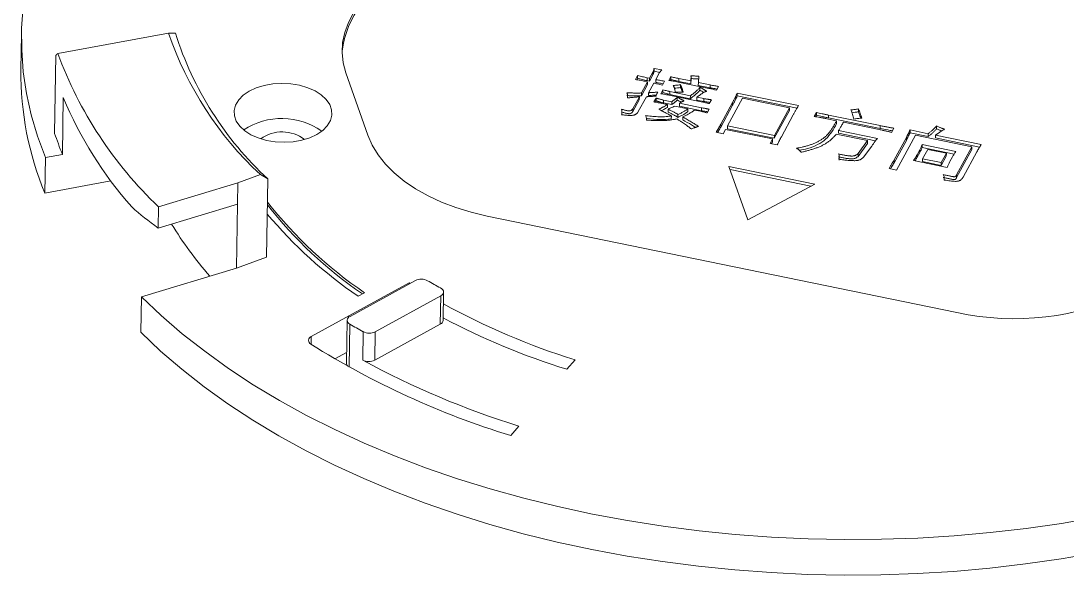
# Model space of a CAD drawing. Header units: inches. Extents: x -1125 to 2189, y 556 to 1115.
# Drawn here: x 2053.6 to 2112.4, y 647.7 to 678.9 of the extents above; entities that cross this region are included whole.
import ezdxf

# ---------------------------------------------------------------- set-up
doc = ezdxf.new("R2010")
doc.units = ezdxf.units.IN

msp = doc.modelspace()

# ---------------------------------------------------------------- linework, layer by layer
at = {"color": 7, "linetype": 'Continuous', "lineweight": 15}
for p, q in [((2053.662, 678.135), (2053.631, 676.139)), ((2061.926, 678.213), (2055.7, 677.066)), ((2055.593, 676.965), (2055.525, 672.573)), ((2089.209, 676.067), (2089.211, 676.227)), ((2089.211, 676.227), (2089.639, 676.139)), ((2071.898, 675.971), (2073.132, 672.463)), ((2088.158, 675.602), (2088.284, 675.835)), ((2088.235, 675.589), (2088.282, 675.675)), ((2088.282, 675.675), (2088.284, 675.835)), ((2088.845, 675.473), (2088.709, 675.501)), ((2088.814, 675.54), (2088.817, 675.699)), ((2088.814, 675.54), (2088.95, 675.512)), ((2088.817, 675.699), (2088.953, 675.671)), ((2088.95, 675.512), (2089.14, 675.861)), ((2088.95, 675.512), (2088.953, 675.671)), ((2088.953, 675.671), (2089.143, 676.021)), ((2089.14, 675.861), (2089.143, 676.021)), ((2089.209, 676.067), (2089.529, 676.002)), ((2089.301, 675.44), (2089.303, 675.599)), ((2089.493, 675.949), (2089.303, 675.599)), ((2089.796, 675.511), (2089.676, 675.29)), ((2090.035, 675.553), (2090.149, 675.762)), ((2090.112, 675.54), (2090.146, 675.603)), ((2090.146, 675.603), (2090.149, 675.762)), ((2090.607, 675.495), (2090.61, 675.655)), ((2090.61, 675.655), (2091.272, 675.519)), ((2091.269, 675.359), (2091.272, 675.519)), ((2091.287, 675.559), (2091.29, 675.719)), ((2091.721, 675.789), (2091.7, 675.431)), ((2088.501, 674.684), (2088.843, 675.314)), ((2088.504, 674.844), (2088.845, 675.473)), ((2088.843, 675.314), (2088.845, 675.473)), ((2089.196, 675.401), (2088.898, 674.854)), ((2089.585, 674.803), (2089.705, 675.025)), ((2089.703, 674.865), (2089.705, 675.025)), ((2090.099, 674.757), (2090.101, 674.917)), ((2090.101, 674.917), (2091.25, 674.681)), ((2092.28, 675.104), (2090.567, 675.456)), ((2090.607, 675.495), (2091.269, 675.359)), ((2090.702, 675.152), (2090.705, 675.311)), ((2091.697, 675.271), (2091.7, 675.431)), ((2091.697, 675.271), (2092.359, 675.135)), ((2091.7, 675.431), (2092.361, 675.294)), ((2091.791, 675.005), (2091.794, 675.165)), ((2092.359, 675.135), (2092.361, 675.294)), ((2092.835, 675.21), (2092.721, 675)), ((2056.01, 674.582), (2055.961, 671.388)), ((2088.02, 673.799), (2088.381, 674.463)), ((2088.023, 673.958), (2088.383, 674.623)), ((2088.778, 674.632), (2088.323, 673.793)), ((2088.381, 674.463), (2088.383, 674.623)), ((2088.501, 674.684), (2088.504, 674.844)), ((2088.896, 674.694), (2088.898, 674.854)), ((2089.202, 674.338), (2089.323, 674.559)), ((2089.28, 674.326), (2089.32, 674.399)), ((2089.32, 674.399), (2089.323, 674.559)), ((2089.662, 674.79), (2089.703, 674.865)), ((2089.736, 674.288), (2089.738, 674.448)), ((2089.738, 674.448), (2090.205, 674.352)), ((2091.946, 674.331), (2090.039, 674.723)), ((2090.099, 674.757), (2091.247, 674.521)), ((2090.203, 674.192), (2090.205, 674.352)), ((2090.51, 674.44), (2090.513, 674.599)), ((2091.247, 674.521), (2091.25, 674.681)), ((2091.617, 674.445), (2091.619, 674.605)), ((2091.617, 674.445), (2092.006, 674.365)), ((2091.619, 674.605), (2092.009, 674.525)), ((2092.006, 674.365), (2092.009, 674.525)), ((2092.43, 674.464), (2092.31, 674.243)), ((2094.189, 674.556), (2093.341, 672.995)), ((2093.885, 674.678), (2093.888, 674.838)), ((2093.885, 674.678), (2097.247, 673.987)), ((2093.888, 674.838), (2097.333, 674.13)), ((2096.817, 674.016), (2094.189, 674.556)), ((2087.406, 673.621), (2087.408, 673.744)), ((2088.02, 673.799), (2088.023, 673.958)), ((2089.968, 674.193), (2089.656, 674.257)), ((2089.736, 674.288), (2090.203, 674.192)), ((2089.965, 674.034), (2089.968, 674.193)), ((2089.994, 673.769), (2089.997, 673.928)), ((2091.116, 673.957), (2090.377, 674.109)), ((2090.631, 674.104), (2090.633, 674.264)), ((2090.631, 674.104), (2091.877, 673.848)), ((2090.633, 674.264), (2091.879, 674.008)), ((2091.114, 673.797), (2091.116, 673.957)), ((2091.817, 673.813), (2091.486, 673.881)), ((2091.877, 673.848), (2091.879, 674.008)), ((2092.314, 673.931), (2092.2, 673.721)), ((2092.956, 672.927), (2093.62, 674.15)), ((2092.958, 673.086), (2093.623, 674.31)), ((2093.62, 674.15), (2093.623, 674.31)), ((2095.966, 672.295), (2096.814, 673.856)), ((2095.969, 672.454), (2096.817, 674.016)), ((2096.814, 673.856), (2096.817, 674.016)), ((2098.214, 673.521), (2098.341, 673.754)), ((2098.338, 673.595), (2098.341, 673.754)), ((2100.691, 673.784), (2100.694, 673.944)), ((2088.789, 673.323), (2088.79, 673.398)), ((2090.18, 673.394), (2090.183, 673.553)), ((2090.548, 673.473), (2090.551, 673.633)), ((2090.822, 673.339), (2090.824, 673.499)), ((2097.029, 673.609), (2096.365, 672.386)), ((2098.291, 673.508), (2098.338, 673.595)), ((2099.466, 673.277), (2098.921, 673.389)), ((2099.013, 673.443), (2099.016, 673.603)), ((2099.013, 673.443), (2101.913, 672.847)), ((2099.016, 673.603), (2101.916, 673.006)), ((2099.464, 673.117), (2099.466, 673.277)), ((2101.86, 672.785), (2099.856, 673.197)), ((2093.101, 672.552), (2092.692, 672.636)), ((2092.956, 672.927), (2092.958, 673.086)), ((2093.234, 672.796), (2093.101, 672.552)), ((2095.861, 672.256), (2093.234, 672.796)), ((2093.339, 672.835), (2093.341, 672.995)), ((2093.339, 672.835), (2095.966, 672.295)), ((2093.341, 672.995), (2095.969, 672.454)), ((2099.58, 672.575), (2099.583, 672.735)), ((2099.58, 672.575), (2101.656, 672.148)), ((2099.583, 672.735), (2101.763, 672.286)), ((2101.913, 672.847), (2101.916, 673.006)), ((2102.681, 672.862), (2102.555, 672.629)), ((2103.599, 672.604), (2103.601, 672.763)), ((2103.599, 672.604), (2104.611, 672.396)), ((2103.601, 672.763), (2104.613, 672.555)), ((2105.084, 672.829), (2105.087, 672.989)), ((2095.729, 672.011), (2095.861, 672.256)), ((2096.137, 671.927), (2095.729, 672.011)), ((2095.804, 671.996), (2095.859, 672.096)), ((2095.859, 672.096), (2095.861, 672.256)), ((2095.966, 672.295), (2095.969, 672.454)), ((2101.201, 672.169), (2099.45, 672.529)), ((2100.671, 671.276), (2101.199, 672.009)), ((2100.673, 671.435), (2101.201, 672.169)), ((2101.199, 672.009), (2101.201, 672.169)), ((2102.707, 670.922), (2103.391, 672.18)), ((2102.71, 671.081), (2103.393, 672.34)), ((2103.896, 672.47), (2102.833, 670.512)), ((2103.391, 672.18), (2103.393, 672.34)), ((2107.069, 671.817), (2103.896, 672.47)), ((2104.611, 672.396), (2104.613, 672.555)), ((2105.02, 672.312), (2105.022, 672.471)), ((2105.02, 672.312), (2107.503, 671.801)), ((2105.022, 672.471), (2107.591, 671.943)), ((2055.961, 671.388), (2055.007, 671.212)), ((2100.671, 671.276), (2100.673, 671.435)), ((2101.445, 671.86), (2100.98, 671.243)), ((2103.985, 671.203), (2104.143, 671.494)), ((2103.988, 671.363), (2104.146, 671.654)), ((2104.143, 671.494), (2104.146, 671.654)), ((2104.276, 671.778), (2104.278, 671.938)), ((2104.276, 671.778), (2106.075, 671.408)), ((2104.278, 671.938), (2106.166, 671.55)), ((2104.586, 671.667), (2104.301, 671.143)), ((2105.637, 671.451), (2104.586, 671.667)), ((2105.352, 670.927), (2105.637, 671.451)), ((2105.634, 671.291), (2105.637, 671.451)), ((2106.212, 670.085), (2107.066, 671.658)), ((2106.215, 670.244), (2107.069, 671.817)), ((2107.351, 671.539), (2106.579, 670.118)), ((2107.066, 671.658), (2107.069, 671.817)), ((2054.975, 669.216), (2055.007, 671.212)), ((2099.617, 671.072), (2099.62, 671.272)), ((2102.707, 670.922), (2102.71, 671.081)), ((2105.679, 670.652), (2103.791, 671.04)), ((2103.985, 671.203), (2103.988, 671.363)), ((2104.298, 670.983), (2104.301, 671.143)), ((2104.298, 670.983), (2105.35, 670.767)), ((2104.301, 671.143), (2105.352, 670.927)), ((2105.35, 670.767), (2105.634, 671.291)), ((2105.35, 670.767), (2105.352, 670.927)), ((2105.982, 671.251), (2105.837, 670.983)), ((2065.813, 669.788), (2067.085, 670.254)), ((2067.502, 670.01), (2067.085, 670.254)), ((2098.239, 669.716), (2093.418, 670.707)), ((2093.418, 670.707), (2094.472, 667.713)), ((2098.022, 669.601), (2093.479, 670.535)), ((2102.833, 670.512), (2102.425, 670.596)), ((2106.212, 670.085), (2106.215, 670.244)), ((2054.975, 669.216), (2058.678, 669.898)), ((2061.362, 668.442), (2065.813, 669.788)), ((2065.813, 669.788), (2065.794, 668.59)), ((2067.502, 670.01), (2067.434, 665.618)), ((2094.472, 667.713), (2098.239, 669.716)), ((2105.52, 669.947), (2105.522, 670.056)), ((2061.343, 667.245), (2065.794, 668.59)), ((2061.343, 667.245), (2061.362, 668.442)), ((2065.794, 668.59), (2065.738, 664.997)), ((2079.822, 667.923), (2106.234, 662.493)), ((2065.738, 664.997), (2067.434, 665.618)), ((2060.398, 663.382), (2065.738, 664.997)), ((2075.449, 664.161), (2069.949, 661.15)), ((2075.799, 664.296), (2072.123, 662.282)), ((2075.448, 664.103), (2075.449, 664.161)), ((2075.497, 664.13), (2075.449, 664.161)), ((2060.398, 663.382), (2060.366, 661.386)), ((2072.579, 663.41), (2072.946, 663.611)), ((2073.538, 661.416), (2077.222, 663.434)), ((2077.197, 661.837), (2077.222, 663.434)), ((2077.357, 662.053), (2077.382, 663.65)), ((2071.962, 662.066), (2071.925, 659.66)), ((2072.838, 659.824), (2072.863, 661.421)), ((2073.513, 659.819), (2077.197, 661.837)), ((2073.538, 661.416), (2073.513, 659.819)), ((2071.272, 659.895), (2071.934, 660.257)), ((2084.317, 659.308), (2084.768, 659.841)), ((2081.159, 655.58), (2081.61, 656.112))]:
    msp.add_line(p, q, dxfattribs=at)
at = {"color": 8, "linetype": 'Continuous', "lineweight": 15}
for p, q in [((2072.118, 661.844), (2072.08, 659.432)), ((2069.949, 661.15), (2069.943, 660.712))]:
    msp.add_line(p, q, dxfattribs=at)
at = {"color": 7, "linetype": 'Continuous', "lineweight": 15, "flags": 128}
for points in [[(2071.898, 675.971), (2071.744, 676.538), (2071.681, 677.11), (2071.708, 677.683), (2071.826, 678.25), (2072.033, 678.807), (2072.327, 679.349), (2072.706, 679.87), (2073.166, 680.367), (2073.703, 680.835), (2074.312, 681.268), (2074.989, 681.665)], [(2055.007, 671.212), (2054.563, 672.407), (2054.208, 673.611), (2053.94, 674.823), (2053.761, 676.04), (2053.672, 677.26), (2053.671, 678.479), (2053.76, 679.697)], [(2067.786, 675.352), (2067.302, 675.266), (2066.853, 675.127), (2066.456, 674.941), (2066.123, 674.714), (2065.867, 674.453), (2065.695, 674.167), (2065.614, 673.866), (2065.627, 673.561), (2065.732, 673.261), (2065.927, 672.977), (2066.205, 672.719), (2066.556, 672.495), (2066.968, 672.312), (2067.428, 672.178), (2067.919, 672.097), (2068.425, 672.071), (2068.929, 672.102), (2069.414, 672.188), (2069.862, 672.326), (2070.26, 672.512), (2070.592, 672.74), (2070.849, 673.001), (2071.02, 673.287), (2071.101, 673.587), (2071.089, 673.893), (2070.983, 674.193), (2070.788, 674.477), (2070.511, 674.735), (2070.16, 674.959), (2069.748, 675.141), (2069.288, 675.275), (2068.797, 675.356), (2068.29, 675.382), (2067.786, 675.352)], [(2079.822, 667.923), (2078.932, 668.134), (2078.078, 668.396), (2077.268, 668.704), (2076.509, 669.057), (2075.808, 669.452), (2075.171, 669.884), (2074.605, 670.349), (2074.113, 670.845), (2073.702, 671.365), (2073.373, 671.906), (2073.132, 672.463)], [(2077.222, 663.434), (2077.291, 663.481), (2077.342, 663.535), (2077.373, 663.595), (2077.382, 663.657), (2077.37, 663.72), (2077.337, 663.779), (2077.283, 663.834), (2077.213, 663.881)], [(2114.079, 650.984), (2112.112, 650.642), (2110.12, 650.353), (2108.107, 650.119), (2106.077, 649.939), (2104.034, 649.814), (2101.983, 649.744), (2099.927, 649.729), (2097.87, 649.77), (2095.817, 649.866), (2093.772, 650.018), (2091.739, 650.224), (2089.721, 650.484), (2087.723, 650.798), (2085.749, 651.166), (2083.803, 651.586), (2081.888, 652.057), (2080.009, 652.58), (2078.17, 653.152), (2076.373, 653.772), (2074.623, 654.44), (2072.923, 655.154), (2071.276, 655.912), (2069.686, 656.714), (2068.156, 657.556), (2066.689, 658.439), (2065.288, 659.359), (2063.956, 660.316), (2062.695, 661.306), (2061.508, 662.329), (2060.398, 663.382)], [(2114.048, 648.988), (2112.081, 648.646), (2110.089, 648.357), (2108.076, 648.122), (2106.046, 647.942), (2104.003, 647.817), (2101.952, 647.748), (2099.896, 647.733), (2097.839, 647.774), (2095.786, 647.87), (2093.741, 648.021), (2091.707, 648.227), (2089.69, 648.488), (2087.692, 648.802), (2085.718, 649.169), (2083.772, 649.589), (2081.857, 650.061), (2079.978, 650.583), (2078.139, 651.155), (2076.342, 651.776), (2074.592, 652.444), (2072.892, 653.158), (2071.245, 653.916), (2069.655, 654.717), (2068.125, 655.56), (2066.658, 656.442), (2065.257, 657.363), (2063.925, 658.319), (2062.664, 659.31), (2061.477, 660.333), (2060.366, 661.386)]]:
    msp.add_lwpolyline(points, dxfattribs=at)
at = {"color": 7, "linetype": 'Continuous', "lineweight": 15}
for centre, radius, start, end in [((2077.017, 676.523), 5.38, 112.17561, 172.75645), ((2080.399, 684.535), 19.525, 198.89078, 227.00679), ((2080.488, 683.986), 19.078, 197.65002, 227.10634), ((2077.224, 685.026), 22.948, 200.29581, 226.27474), ((2071.113, 675.941), 17.483, 179.35412, 202.62456), ((2076.63, 683.195), 22.346, 202.66991, 221.35065), ((2068.292, 669.541), 3.87, 54.58115, 123.63284), ((2073.145, 678.382), 18.553, 198.24639, 202.14504), ((2068.309, 670.586), 2.067, 52.58103, 125.63297), ((2086.573, 683.536), 24.271, 218.12383, 235.47309), ((2086.627, 683.742), 24.34, 218.13436, 235.79927), ((2086.948, 684.415), 25.449, 220.06661, 235.62446), ((2080.54, 678.77), 21.63, 211.48904, 221.11965), ((2076.132, 663.625), 0.749, 62.319, 116.40527), ((2093.541, 694.123), 34.369, 240.23684, 241.63444), ((2109.443, 677.32), 15.171, 257.78505, 295.66688), ((2096.066, 696.619), 38.474, 240.93021, 252.9241), ((2072.203, 662.062), 0.234, 109.94879, 248.79869), ((2077.092, 662.082), 0.267, 293.14746, 353.82151), ((2096.398, 698.293), 40.814, 242.19405, 252.78185), ((2092.172, 696.282), 39.852, 239.78699, 241.01832), ((2073.204, 662.089), 0.75, 242.91417, 296.3684), ((2070.026, 660.931), 0.232, 109.34634, 244.54801), ((2094.763, 700.133), 46.584, 237.78095, 253.0198), ((2095.656, 701.534), 47.543, 241.31851, 252.8166), ((2073.179, 660.492), 0.75, 242.91417, 296.3684)]:
    msp.add_arc(centre, radius, start, end, dxfattribs=at)
for centre, major_axis, ratio, start_param, end_param in [((2099.79, 685.96), (45.143, 10.91), 0.146336, 2.886909, 2.898088), ((2099.706, 680.586), (45.017, 2.958), 0.481812, 3.594682, 3.661409), ((2072.425, 659.628), (0.499, -0.049), 0.650047, 3.195688, 3.78186)]:
    msp.add_ellipse(centre, major_axis=major_axis, ratio=ratio, start_param=start_param, end_param=end_param, dxfattribs=at)
msp.add_open_spline([(2061.926, 678.213), (2062.052, 678.209), (2062.179, 678.205), (2062.308, 678.202)], degree=3, dxfattribs=at)
for points, knots in [([(2089.143, 676.021), (2089.149, 676.034), (2089.163, 676.062), (2089.181, 676.11), (2089.197, 676.166), (2089.206, 676.206), (2089.211, 676.227)], [0, 0, 0, 0, 0.192447, 0.424692, 0.693033, 1, 1, 1, 1]), ([(2089.639, 676.139), (2089.622, 676.12), (2089.59, 676.085), (2089.551, 676.034), (2089.517, 675.99), (2089.5, 675.962), (2089.493, 675.949)], [0, 0, 0, 0, 0.30699, 0.575065, 0.807539, 1, 1, 1, 1]), ([(2088.709, 675.501), (2088.618, 675.519), (2088.435, 675.556), (2088.25, 675.586), (2088.158, 675.602)], [0, 0, 0, 0, 0.499693, 1, 1, 1, 1]), ([(2088.282, 675.675), (2088.328, 675.662), (2088.417, 675.635), (2088.553, 675.6), (2088.684, 675.567), (2088.771, 675.549), (2088.814, 675.54)], [0, 0, 0, 0, 0.264276, 0.519614, 0.763961, 1, 1, 1, 1]), ([(2088.284, 675.835), (2088.33, 675.821), (2088.42, 675.795), (2088.555, 675.76), (2088.686, 675.727), (2088.774, 675.708), (2088.817, 675.699)], [0, 0, 0, 0, 0.264276, 0.519614, 0.763961, 1, 1, 1, 1]), ([(2089.14, 675.861), (2089.147, 675.874), (2089.161, 675.903), (2089.178, 675.95), (2089.195, 676.006), (2089.204, 676.046), (2089.209, 676.067)], [0, 0, 0, 0, 0.192447, 0.424692, 0.693033, 1, 1, 1, 1]), ([(2089.303, 675.599), (2089.338, 675.593), (2089.411, 675.578), (2089.528, 675.557), (2089.658, 675.534), (2089.749, 675.519), (2089.796, 675.511)], [0, 0, 0, 0, 0.211671, 0.450077, 0.712317, 1, 1, 1, 1]), ([(2090.567, 675.456), (2090.517, 675.466), (2090.421, 675.486), (2090.282, 675.512), (2090.155, 675.534), (2090.074, 675.547), (2090.035, 675.553)], [0, 0, 0, 0, 0.285055, 0.54552, 0.784221, 1, 1, 1, 1]), ([(2090.146, 675.603), (2090.18, 675.594), (2090.249, 675.575), (2090.359, 675.549), (2090.479, 675.522), (2090.564, 675.504), (2090.607, 675.495)], [0, 0, 0, 0, 0.219647, 0.458868, 0.719464, 1, 1, 1, 1]), ([(2090.149, 675.762), (2090.182, 675.753), (2090.251, 675.735), (2090.362, 675.709), (2090.482, 675.681), (2090.566, 675.664), (2090.61, 675.655)], [0, 0, 0, 0, 0.219647, 0.458868, 0.719464, 1, 1, 1, 1]), ([(2091.269, 675.359), (2091.278, 675.414), (2091.289, 675.481), (2091.285, 675.548), (2091.284, 675.559)], [0, 0, 0, 0, 0.82775, 1, 1, 1, 1]), ([(2091.272, 675.519), (2091.274, 675.536), (2091.278, 675.569), (2091.284, 675.616), (2091.287, 675.659), (2091.289, 675.698), (2091.29, 675.733), (2091.287, 675.764), (2091.286, 675.791), (2091.283, 675.807), (2091.281, 675.815)], [0, 0, 0, 0, 0.174195, 0.334214, 0.479352, 0.61223, 0.72994, 0.833085, 0.923628, 1, 1, 1, 1]), ([(2091.278, 675.655), (2091.324, 675.652), (2091.409, 675.646), (2091.528, 675.638), (2091.629, 675.632), (2091.691, 675.63), (2091.719, 675.629)], [0, 0, 0, 0, 0.3109118, 0.5818227, 0.8114836, 1, 1, 1, 1]), ([(2091.281, 675.815), (2091.326, 675.811), (2091.412, 675.805), (2091.531, 675.798), (2091.632, 675.792), (2091.693, 675.79), (2091.721, 675.789)], [0, 0, 0, 0, 0.3109118, 0.5818227, 0.8114836, 1, 1, 1, 1]), ([(2089.676, 675.29), (2089.63, 675.301), (2089.543, 675.323), (2089.417, 675.352), (2089.303, 675.379), (2089.23, 675.394), (2089.196, 675.401)], [0, 0, 0, 0, 0.287683, 0.549923, 0.788329, 1, 1, 1, 1]), ([(2089.301, 675.44), (2089.392, 675.422), (2089.53, 675.395), (2089.669, 675.372), (2089.716, 675.364)], [0, 0, 0, 0, 0.6633479, 1, 1, 1, 1]), ([(2089.705, 675.025), (2089.749, 675.014), (2089.83, 674.993), (2089.94, 674.964), (2090.029, 674.94), (2090.079, 674.924), (2090.101, 674.917)], [0, 0, 0, 0, 0.329004, 0.605656, 0.829724, 1, 1, 1, 1]), ([(2090.291, 675.267), (2090.33, 675.269), (2090.406, 675.274), (2090.515, 675.284), (2090.613, 675.296), (2090.675, 675.306), (2090.705, 675.311)], [0, 0, 0, 0, 0.2828032, 0.5423144, 0.7822919, 1, 1, 1, 1]), ([(2090.406, 674.88), (2090.403, 674.901), (2090.396, 674.941), (2090.386, 674.999), (2090.374, 675.053), (2090.36, 675.103), (2090.346, 675.149), (2090.329, 675.192), (2090.312, 675.231), (2090.298, 675.255), (2090.291, 675.267)], [0, 0, 0, 0, 0.157289, 0.305128, 0.443482, 0.572996, 0.692731, 0.804424, 0.906029, 1, 1, 1, 1]), ([(2090.355, 675.113), (2090.411, 675.116), (2090.528, 675.124), (2090.642, 675.142), (2090.702, 675.152)], [0, 0, 0, 0, 0.475967, 1, 1, 1, 1]), ([(2090.702, 675.152), (2090.733, 675.074), (2090.766, 674.988), (2090.792, 674.902), (2090.795, 674.894)], [0, 0, 0, 0, 0.905042, 1, 1, 1, 1]), ([(2090.705, 675.311), (2090.713, 675.289), (2090.73, 675.245), (2090.753, 675.181), (2090.773, 675.122), (2090.794, 675.068), (2090.809, 675.018), (2090.824, 674.973), (2090.836, 674.932), (2090.842, 674.906), (2090.846, 674.894)], [0, 0, 0, 0, 0.163727, 0.315854, 0.457312, 0.587716, 0.707876, 0.816039, 0.913069, 1, 1, 1, 1]), ([(2091.247, 674.521), (2091.277, 674.544), (2091.335, 674.588), (2091.417, 674.654), (2091.494, 674.717), (2091.565, 674.778), (2091.63, 674.838), (2091.69, 674.895), (2091.743, 674.951), (2091.775, 674.987), (2091.791, 675.005)], [0, 0, 0, 0, 0.147322, 0.287743, 0.42181, 0.550074, 0.671864, 0.787257, 0.896346, 1, 1, 1, 1]), ([(2091.25, 674.681), (2091.279, 674.704), (2091.338, 674.747), (2091.419, 674.813), (2091.497, 674.877), (2091.568, 674.938), (2091.633, 674.998), (2091.692, 675.055), (2091.746, 675.11), (2091.778, 675.147), (2091.794, 675.165)], [0, 0, 0, 0, 0.147322, 0.287743, 0.42181, 0.550074, 0.671864, 0.787257, 0.896346, 1, 1, 1, 1]), ([(2092.172, 674.945), (2092.158, 674.941), (2092.125, 674.932), (2092.078, 674.909), (2092.02, 674.879), (2091.955, 674.841), (2091.883, 674.794), (2091.801, 674.739), (2091.712, 674.675), (2091.651, 674.629), (2091.619, 674.605)], [0, 0, 0, 0, 0.05822, 0.134351, 0.228969, 0.344095, 0.477473, 0.631803, 0.80595, 1, 1, 1, 1]), ([(2091.791, 675.005), (2091.858, 674.962), (2091.929, 674.916), (2092.006, 674.874), (2092.011, 674.871)], [0, 0, 0, 0, 0.94289, 1, 1, 1, 1]), ([(2091.794, 675.165), (2091.815, 675.151), (2091.857, 675.125), (2091.918, 675.088), (2091.973, 675.054), (2092.023, 675.025), (2092.068, 674.999), (2092.107, 674.977), (2092.14, 674.959), (2092.162, 674.949), (2092.172, 674.945)], [0, 0, 0, 0, 0.180511, 0.345411, 0.493423, 0.627165, 0.744061, 0.844136, 0.930673, 1, 1, 1, 1]), ([(2092.721, 675), (2092.65, 675.019), (2092.505, 675.056), (2092.356, 675.088), (2092.28, 675.104)], [0, 0, 0, 0, 0.490012, 1, 1, 1, 1]), ([(2092.359, 675.135), (2092.448, 675.12), (2092.581, 675.099), (2092.713, 675.073), (2092.756, 675.065)], [0, 0, 0, 0, 0.668306, 1, 1, 1, 1]), ([(2092.361, 675.294), (2092.406, 675.287), (2092.492, 675.274), (2092.616, 675.252), (2092.729, 675.231), (2092.801, 675.217), (2092.835, 675.21)], [0, 0, 0, 0, 0.281179, 0.542001, 0.781072, 1, 1, 1, 1]), ([(2087.686, 674.697), (2087.728, 674.694), (2087.811, 674.69), (2087.931, 674.684), (2088.044, 674.681), (2088.149, 674.678), (2088.248, 674.678), (2088.339, 674.678), (2088.422, 674.681), (2088.476, 674.683), (2088.501, 674.684)], [0, 0, 0, 0, 0.1569, 0.303679, 0.442644, 0.571549, 0.691886, 0.803143, 0.906037, 1, 1, 1, 1]), ([(2087.688, 674.856), (2087.731, 674.854), (2087.813, 674.85), (2087.933, 674.844), (2088.046, 674.841), (2088.152, 674.838), (2088.25, 674.838), (2088.341, 674.838), (2088.425, 674.84), (2088.478, 674.843), (2088.504, 674.844)], [0, 0, 0, 0, 0.1569, 0.303679, 0.442644, 0.571549, 0.691886, 0.803143, 0.906037, 1, 1, 1, 1]), ([(2087.724, 674.564), (2087.723, 674.594), (2087.722, 674.651), (2087.715, 674.73), (2087.706, 674.798), (2087.694, 674.838), (2087.688, 674.856)], [0, 0, 0, 0, 0.311518, 0.581435, 0.810693, 1, 1, 1, 1]), ([(2088.383, 674.623), (2088.367, 674.622), (2088.332, 674.621), (2088.274, 674.618), (2088.205, 674.613), (2088.128, 674.606), (2088.041, 674.598), (2087.944, 674.588), (2087.837, 674.577), (2087.763, 674.568), (2087.724, 674.564)], [0, 0, 0, 0, 0.072203, 0.160483, 0.262392, 0.380512, 0.512344, 0.659447, 0.822839, 1, 1, 1, 1]), ([(2089.315, 674.664), (2089.283, 674.663), (2089.221, 674.659), (2089.134, 674.654), (2089.054, 674.65), (2088.983, 674.646), (2088.92, 674.642), (2088.865, 674.639), (2088.819, 674.635), (2088.791, 674.633), (2088.778, 674.632)], [0, 0, 0, 0, 0.178325, 0.342835, 0.490395, 0.62286, 0.740234, 0.842523, 0.928471, 1, 1, 1, 1]), ([(2088.896, 674.694), (2088.992, 674.702), (2089.139, 674.715), (2089.287, 674.723), (2089.338, 674.726)], [0, 0, 0, 0, 0.654715, 1, 1, 1, 1]), ([(2088.898, 674.854), (2088.909, 674.855), (2088.935, 674.858), (2088.977, 674.862), (2089.029, 674.866), (2089.089, 674.87), (2089.158, 674.875), (2089.236, 674.879), (2089.323, 674.885), (2089.384, 674.888), (2089.416, 674.89)], [0, 0, 0, 0, 0.065024, 0.147543, 0.248205, 0.36446, 0.497633, 0.647742, 0.815397, 1, 1, 1, 1]), ([(2089.656, 674.257), (2089.608, 674.267), (2089.519, 674.285), (2089.395, 674.308), (2089.292, 674.326), (2089.23, 674.334), (2089.202, 674.338)], [0, 0, 0, 0, 0.323186, 0.596631, 0.822092, 1, 1, 1, 1]), ([(2089.416, 674.89), (2089.403, 674.866), (2089.38, 674.822), (2089.351, 674.761), (2089.328, 674.71), (2089.319, 674.678), (2089.315, 674.664)], [0, 0, 0, 0, 0.318998, 0.591467, 0.817619, 1, 1, 1, 1]), ([(2089.32, 674.399), (2089.329, 674.396), (2089.349, 674.39), (2089.383, 674.38), (2089.424, 674.368), (2089.472, 674.355), (2089.527, 674.34), (2089.59, 674.325), (2089.66, 674.307), (2089.71, 674.294), (2089.736, 674.288)], [0, 0, 0, 0, 0.0664, 0.149127, 0.248691, 0.364914, 0.497819, 0.648974, 0.815291, 1, 1, 1, 1]), ([(2089.323, 674.559), (2089.331, 674.556), (2089.351, 674.549), (2089.385, 674.54), (2089.426, 674.528), (2089.474, 674.515), (2089.53, 674.5), (2089.593, 674.484), (2089.663, 674.466), (2089.712, 674.454), (2089.738, 674.448)], [0, 0, 0, 0, 0.0664, 0.149127, 0.248691, 0.364914, 0.497819, 0.648974, 0.815291, 1, 1, 1, 1]), ([(2090.039, 674.723), (2090.012, 674.728), (2089.952, 674.74), (2089.85, 674.758), (2089.725, 674.78), (2089.634, 674.795), (2089.585, 674.803)], [0, 0, 0, 0, 0.1769767, 0.4023261, 0.676093, 1, 1, 1, 1]), ([(2089.703, 674.865), (2089.747, 674.854), (2089.828, 674.834), (2089.937, 674.804), (2090.026, 674.78), (2090.077, 674.764), (2090.099, 674.757)], [0, 0, 0, 0, 0.329004, 0.605656, 0.829724, 1, 1, 1, 1]), ([(2090.203, 674.192), (2090.222, 674.206), (2090.26, 674.232), (2090.312, 674.27), (2090.359, 674.305), (2090.401, 674.338), (2090.436, 674.367), (2090.466, 674.394), (2090.491, 674.417), (2090.504, 674.433), (2090.51, 674.44)], [0, 0, 0, 0, 0.1750251, 0.3345999, 0.4798049, 0.6129023, 0.7293659, 0.8339474, 0.9243229, 1, 1, 1, 1]), ([(2090.205, 674.352), (2090.225, 674.365), (2090.262, 674.392), (2090.314, 674.43), (2090.362, 674.465), (2090.403, 674.497), (2090.439, 674.527), (2090.468, 674.554), (2090.494, 674.577), (2090.507, 674.592), (2090.513, 674.599)], [0, 0, 0, 0, 0.1750251, 0.3345999, 0.4798049, 0.6129023, 0.7293659, 0.8339474, 0.9243229, 1, 1, 1, 1]), ([(2090.846, 674.894), (2090.818, 674.894), (2090.766, 674.895), (2090.692, 674.895), (2090.626, 674.894), (2090.567, 674.894), (2090.516, 674.891), (2090.472, 674.889), (2090.436, 674.885), (2090.415, 674.882), (2090.406, 674.88)], [0, 0, 0, 0, 0.185422, 0.353484, 0.503176, 0.636611, 0.752544, 0.852288, 0.934382, 1, 1, 1, 1]), ([(2090.51, 674.44), (2090.582, 674.402), (2090.656, 674.362), (2090.733, 674.325), (2090.736, 674.323)], [0, 0, 0, 0, 0.959883, 1, 1, 1, 1]), ([(2090.513, 674.599), (2090.536, 674.587), (2090.58, 674.565), (2090.643, 674.532), (2090.7, 674.502), (2090.752, 674.477), (2090.798, 674.453), (2090.838, 674.433), (2090.873, 674.417), (2090.894, 674.407), (2090.904, 674.402)], [0, 0, 0, 0, 0.178195, 0.341631, 0.488918, 0.622292, 0.740065, 0.841146, 0.928392, 1, 1, 1, 1]), ([(2090.904, 674.402), (2090.896, 674.4), (2090.88, 674.395), (2090.856, 674.385), (2090.828, 674.371), (2090.796, 674.355), (2090.76, 674.337), (2090.721, 674.315), (2090.678, 674.29), (2090.649, 674.273), (2090.633, 674.264)], [0, 0, 0, 0, 0.068741, 0.153196, 0.25216, 0.368764, 0.501293, 0.650589, 0.817761, 1, 1, 1, 1]), ([(2092.31, 674.243), (2092.286, 674.25), (2092.235, 674.265), (2092.15, 674.286), (2092.053, 674.308), (2091.983, 674.323), (2091.946, 674.331)], [0, 0, 0, 0, 0.201718, 0.435668, 0.700403, 1, 1, 1, 1]), ([(2092.006, 674.365), (2092.084, 674.352), (2092.197, 674.333), (2092.313, 674.319), (2092.349, 674.315)], [0, 0, 0, 0, 0.687955, 1, 1, 1, 1]), ([(2092.009, 674.525), (2092.034, 674.521), (2092.082, 674.513), (2092.152, 674.502), (2092.214, 674.492), (2092.271, 674.484), (2092.32, 674.477), (2092.363, 674.472), (2092.398, 674.467), (2092.42, 674.465), (2092.43, 674.464)], [0, 0, 0, 0, 0.181169, 0.346583, 0.496119, 0.630053, 0.746524, 0.847304, 0.932193, 1, 1, 1, 1]), ([(2093.62, 674.15), (2093.645, 674.196), (2093.693, 674.286), (2093.762, 674.42), (2093.826, 674.551), (2093.866, 674.636), (2093.885, 674.678)], [0, 0, 0, 0, 0.26247, 0.516739, 0.762014, 1, 1, 1, 1]), ([(2093.623, 674.31), (2093.647, 674.356), (2093.696, 674.446), (2093.764, 674.58), (2093.829, 674.71), (2093.868, 674.796), (2093.888, 674.838)], [0, 0, 0, 0, 0.26247, 0.516739, 0.762014, 1, 1, 1, 1]), ([(2087.38, 673.775), (2087.409, 673.766), (2087.465, 673.749), (2087.545, 673.727), (2087.616, 673.708), (2087.679, 673.694), (2087.733, 673.683), (2087.778, 673.678), (2087.816, 673.675), (2087.856, 673.679), (2087.898, 673.694), (2087.943, 673.719), (2087.984, 673.755), (2088.008, 673.783), (2088.02, 673.799)], [0, 0, 0, 0, 0.127185, 0.240955, 0.340645, 0.427256, 0.500095, 0.56063, 0.60836, 0.646213, 0.715803, 0.79551, 0.889192, 1, 1, 1, 1]), ([(2087.382, 673.935), (2087.412, 673.926), (2087.467, 673.908), (2087.547, 673.887), (2087.618, 673.867), (2087.681, 673.854), (2087.735, 673.843), (2087.781, 673.838), (2087.818, 673.835), (2087.858, 673.839), (2087.9, 673.853), (2087.946, 673.879), (2087.987, 673.915), (2088.01, 673.943), (2088.023, 673.958)], [0, 0, 0, 0, 0.127185, 0.240955, 0.340645, 0.427256, 0.500095, 0.56063, 0.60836, 0.646213, 0.715803, 0.79551, 0.889192, 1, 1, 1, 1]), ([(2087.386, 673.623), (2087.39, 673.63), (2087.398, 673.647), (2087.404, 673.674), (2087.408, 673.707), (2087.408, 673.743), (2087.406, 673.785), (2087.401, 673.83), (2087.393, 673.881), (2087.386, 673.916), (2087.382, 673.935)], [0, 0, 0, 0, 0.074353, 0.162881, 0.266305, 0.383688, 0.514874, 0.660544, 0.822216, 1, 1, 1, 1]), ([(2088.323, 673.793), (2088.315, 673.78), (2088.301, 673.755), (2088.274, 673.72), (2088.243, 673.689), (2088.209, 673.661), (2088.173, 673.638), (2088.132, 673.619), (2088.088, 673.603), (2088.04, 673.591), (2087.986, 673.583), (2087.924, 673.579), (2087.855, 673.578), (2087.777, 673.58), (2087.691, 673.586), (2087.597, 673.595), (2087.494, 673.607), (2087.423, 673.618), (2087.386, 673.623)], [0, 0, 0, 0, 0.061643, 0.118915, 0.172963, 0.223704, 0.271558, 0.317566, 0.363169, 0.408771, 0.45722, 0.51203, 0.574155, 0.643348, 0.72038, 0.805643, 0.898613, 1, 1, 1, 1]), ([(2089.479, 673.931), (2089.494, 673.938), (2089.527, 673.954), (2089.577, 673.978), (2089.632, 674.006), (2089.69, 674.038), (2089.754, 674.072), (2089.821, 674.11), (2089.893, 674.15), (2089.942, 674.179), (2089.968, 674.193)], [0, 0, 0, 0, 0.088843, 0.187899, 0.297564, 0.417886, 0.547465, 0.687739, 0.838737, 1, 1, 1, 1]), ([(2090.183, 673.553), (2090.168, 673.561), (2090.135, 673.579), (2090.079, 673.61), (2090.01, 673.647), (2089.928, 673.692), (2089.833, 673.741), (2089.727, 673.799), (2089.607, 673.863), (2089.523, 673.908), (2089.479, 673.931)], [0, 0, 0, 0, 0.062793, 0.143362, 0.241382, 0.35792, 0.491595, 0.64336, 0.812579, 1, 1, 1, 1]), ([(2089.63, 673.85), (2089.672, 673.872), (2089.788, 673.93), (2089.896, 673.993), (2089.965, 674.034)], [0, 0, 0, 0, 0.363796, 1, 1, 1, 1]), ([(2089.994, 673.769), (2090.027, 673.754), (2090.088, 673.725), (2090.176, 673.682), (2090.257, 673.642), (2090.33, 673.604), (2090.395, 673.568), (2090.453, 673.534), (2090.504, 673.503), (2090.534, 673.483), (2090.548, 673.473)], [0, 0, 0, 0, 0.164135, 0.317252, 0.457696, 0.588172, 0.707803, 0.816258, 0.913618, 1, 1, 1, 1]), ([(2090.377, 674.109), (2090.336, 674.091), (2090.261, 674.057), (2090.158, 674.009), (2090.071, 673.967), (2090.02, 673.94), (2089.997, 673.928)], [0, 0, 0, 0, 0.310424, 0.580358, 0.810722, 1, 1, 1, 1]), ([(2089.997, 673.928), (2090.029, 673.913), (2090.091, 673.884), (2090.178, 673.841), (2090.259, 673.801), (2090.332, 673.763), (2090.397, 673.727), (2090.456, 673.694), (2090.506, 673.663), (2090.537, 673.643), (2090.551, 673.633)], [0, 0, 0, 0, 0.164135, 0.317252, 0.457696, 0.588172, 0.707803, 0.816258, 0.913618, 1, 1, 1, 1]), ([(2090.548, 673.473), (2090.578, 673.487), (2090.637, 673.515), (2090.723, 673.556), (2090.802, 673.598), (2090.876, 673.638), (2090.943, 673.679), (2091.006, 673.718), (2091.063, 673.758), (2091.097, 673.784), (2091.114, 673.797)], [0, 0, 0, 0, 0.14615, 0.285946, 0.419776, 0.546938, 0.668416, 0.784793, 0.894952, 1, 1, 1, 1]), ([(2090.551, 673.633), (2090.581, 673.647), (2090.64, 673.675), (2090.725, 673.716), (2090.804, 673.757), (2090.878, 673.798), (2090.946, 673.838), (2091.008, 673.878), (2091.065, 673.917), (2091.099, 673.944), (2091.116, 673.957)], [0, 0, 0, 0, 0.14615, 0.285946, 0.419776, 0.546938, 0.668416, 0.784793, 0.894952, 1, 1, 1, 1]), ([(2091.486, 673.881), (2091.433, 673.844), (2091.328, 673.771), (2091.164, 673.67), (2090.998, 673.579), (2090.881, 673.525), (2090.824, 673.499)], [0, 0, 0, 0, 0.266477, 0.521098, 0.765411, 1, 1, 1, 1]), ([(2092.2, 673.721), (2092.176, 673.729), (2092.123, 673.744), (2092.034, 673.765), (2091.931, 673.789), (2091.856, 673.805), (2091.817, 673.813)], [0, 0, 0, 0, 0.1953343, 0.4249995, 0.6950088, 1, 1, 1, 1]), ([(2091.877, 673.848), (2091.958, 673.834), (2092.078, 673.814), (2092.196, 673.792), (2092.235, 673.785)], [0, 0, 0, 0, 0.680359, 1, 1, 1, 1]), ([(2091.879, 674.008), (2091.907, 674.003), (2091.961, 673.993), (2092.037, 673.981), (2092.104, 673.969), (2092.163, 673.959), (2092.213, 673.95), (2092.254, 673.942), (2092.287, 673.937), (2092.306, 673.933), (2092.314, 673.931)], [0, 0, 0, 0, 0.19533, 0.368831, 0.523687, 0.660065, 0.774527, 0.868758, 0.944506, 1, 1, 1, 1]), ([(2097.333, 674.13), (2097.307, 674.089), (2097.255, 674.006), (2097.18, 673.878), (2097.104, 673.746), (2097.054, 673.655), (2097.029, 673.609)], [0, 0, 0, 0, 0.237986, 0.483261, 0.73753, 1, 1, 1, 1]), ([(2098.341, 673.754), (2098.393, 673.741), (2098.499, 673.715), (2098.664, 673.678), (2098.837, 673.64), (2098.955, 673.615), (2099.016, 673.603)], [0, 0, 0, 0, 0.234077, 0.478533, 0.73453, 1, 1, 1, 1]), ([(2100.274, 673.888), (2100.344, 673.896), (2100.485, 673.912), (2100.624, 673.933), (2100.694, 673.944)], [0, 0, 0, 0, 0.494051, 1, 1, 1, 1]), ([(2100.429, 673.377), (2100.42, 673.421), (2100.403, 673.509), (2100.368, 673.638), (2100.325, 673.764), (2100.291, 673.847), (2100.274, 673.888)], [0, 0, 0, 0, 0.257781, 0.510001, 0.757059, 1, 1, 1, 1]), ([(2100.332, 673.736), (2100.39, 673.742), (2100.511, 673.757), (2100.63, 673.775), (2100.691, 673.784)], [0, 0, 0, 0, 0.4867697, 1, 1, 1, 1]), ([(2100.691, 673.784), (2100.733, 673.688), (2100.784, 673.567), (2100.825, 673.445), (2100.833, 673.421)], [0, 0, 0, 0, 0.798293, 1, 1, 1, 1]), ([(2100.694, 673.944), (2100.712, 673.903), (2100.748, 673.82), (2100.797, 673.692), (2100.845, 673.56), (2100.874, 673.47), (2100.888, 673.425)], [0, 0, 0, 0, 0.239359, 0.484845, 0.738901, 1, 1, 1, 1]), ([(2088.72, 673.569), (2088.775, 673.562), (2088.887, 673.549), (2089.06, 673.533), (2089.239, 673.519), (2089.424, 673.507), (2089.613, 673.502), (2089.804, 673.509), (2089.995, 673.524), (2090.12, 673.543), (2090.183, 673.553)], [0, 0, 0, 0, 0.113469, 0.231716, 0.353255, 0.479684, 0.608227, 0.737119, 0.867206, 1, 1, 1, 1]), ([(2088.781, 673.323), (2088.785, 673.34), (2088.793, 673.377), (2088.784, 673.436), (2088.759, 673.501), (2088.734, 673.545), (2088.72, 673.569)], [0, 0, 0, 0, 0.20703, 0.441195, 0.703016, 1, 1, 1, 1]), ([(2090.483, 673.388), (2090.424, 673.375), (2090.305, 673.349), (2090.119, 673.32), (2089.925, 673.3), (2089.723, 673.289), (2089.509, 673.286), (2089.281, 673.291), (2089.036, 673.303), (2088.868, 673.316), (2088.781, 673.323)], [0, 0, 0, 0, 0.1097966, 0.2209856, 0.3349484, 0.4514916, 0.5741667, 0.7063988, 0.8482548, 1, 1, 1, 1]), ([(2088.815, 673.402), (2089.057, 673.373), (2089.513, 673.318), (2089.967, 673.369), (2090.18, 673.394)], [0, 0, 0, 0, 0.52941, 1, 1, 1, 1]), ([(2091.299, 672.819), (2091.277, 672.837), (2091.233, 672.875), (2091.157, 672.933), (2091.071, 672.997), (2090.974, 673.065), (2090.867, 673.139), (2090.748, 673.217), (2090.62, 673.302), (2090.529, 673.358), (2090.483, 673.388)], [0, 0, 0, 0, 0.087544, 0.186212, 0.29507, 0.414366, 0.544779, 0.685726, 0.837299, 1, 1, 1, 1]), ([(2090.822, 673.339), (2090.988, 673.241), (2091.229, 673.099), (2091.465, 672.954), (2091.539, 672.909)], [0, 0, 0, 0, 0.688896, 1, 1, 1, 1]), ([(2090.824, 673.499), (2090.906, 673.451), (2091.065, 673.357), (2091.293, 673.22), (2091.505, 673.092), (2091.64, 673.008), (2091.704, 672.968)], [0, 0, 0, 0, 0.276276, 0.535252, 0.776397, 1, 1, 1, 1]), ([(2097.207, 671.746), (2097.259, 671.752), (2097.366, 671.765), (2097.53, 671.798), (2097.704, 671.84), (2097.885, 671.892), (2098.067, 671.953), (2098.242, 672.025), (2098.41, 672.104), (2098.566, 672.192), (2098.713, 672.288), (2098.845, 672.394), (2098.964, 672.51), (2099.049, 672.614), (2099.113, 672.702), (2099.163, 672.772), (2099.211, 672.847), (2099.262, 672.925), (2099.312, 673.007), (2099.364, 673.093), (2099.415, 673.184), (2099.449, 673.245), (2099.466, 673.277)], [0, 0, 0, 0, 0.043543, 0.091103, 0.143004, 0.199499, 0.258291, 0.316935, 0.37587, 0.435391, 0.495591, 0.556701, 0.619044, 0.683315, 0.716736, 0.751993, 0.789082, 0.827829, 0.868219, 0.910275, 0.954198, 1, 1, 1, 1]), ([(2098.921, 673.389), (2098.853, 673.403), (2098.723, 673.429), (2098.537, 673.465), (2098.37, 673.496), (2098.264, 673.513), (2098.214, 673.521)], [0, 0, 0, 0, 0.290995, 0.555299, 0.790906, 1, 1, 1, 1]), ([(2098.338, 673.595), (2098.39, 673.582), (2098.497, 673.556), (2098.662, 673.518), (2098.835, 673.48), (2098.953, 673.455), (2099.013, 673.443)], [0, 0, 0, 0, 0.234077, 0.478533, 0.73453, 1, 1, 1, 1]), ([(2099.856, 673.197), (2099.849, 673.185), (2099.835, 673.159), (2099.811, 673.118), (2099.783, 673.07), (2099.751, 673.015), (2099.715, 672.954), (2099.675, 672.886), (2099.63, 672.813), (2099.599, 672.761), (2099.583, 672.735)], [0, 0, 0, 0, 0.0758992, 0.1657015, 0.2693852, 0.3869692, 0.5193818, 0.6656735, 0.8258986, 1, 1, 1, 1]), ([(2100.888, 673.425), (2100.851, 673.423), (2100.776, 673.42), (2100.662, 673.41), (2100.546, 673.396), (2100.469, 673.383), (2100.429, 673.377)], [0, 0, 0, 0, 0.238567, 0.484066, 0.738168, 1, 1, 1, 1]), ([(2091.704, 672.968), (2091.697, 672.966), (2091.678, 672.96), (2091.647, 672.949), (2091.608, 672.936), (2091.561, 672.919), (2091.507, 672.898), (2091.444, 672.874), (2091.374, 672.848), (2091.325, 672.829), (2091.299, 672.819)], [0, 0, 0, 0, 0.054766, 0.130884, 0.224988, 0.340523, 0.475285, 0.630284, 0.80552, 1, 1, 1, 1]), ([(2092.692, 672.636), (2092.714, 672.669), (2092.759, 672.739), (2092.824, 672.848), (2092.891, 672.964), (2092.936, 673.045), (2092.958, 673.086)], [0, 0, 0, 0, 0.226205, 0.468379, 0.725665, 1, 1, 1, 1]), ([(2092.777, 672.618), (2092.8, 672.655), (2092.863, 672.756), (2092.92, 672.86), (2092.956, 672.927)], [0, 0, 0, 0, 0.355548, 1, 1, 1, 1]), ([(2097.367, 671.621), (2097.527, 671.65), (2097.902, 671.718), (2098.414, 671.931), (2098.902, 672.247), (2099.207, 672.666), (2099.378, 672.967), (2099.464, 673.117)], [0, 0, 0, 0, 0.14554, 0.341542, 0.537442, 0.768523, 1, 1, 1, 1]), ([(2102.555, 672.629), (2102.533, 672.634), (2102.488, 672.646), (2102.417, 672.663), (2102.339, 672.681), (2102.256, 672.7), (2102.166, 672.72), (2102.07, 672.741), (2101.967, 672.763), (2101.897, 672.777), (2101.86, 672.785)], [0, 0, 0, 0, 0.094795, 0.197799, 0.309947, 0.430316, 0.559904, 0.697697, 0.844743, 1, 1, 1, 1]), ([(2101.913, 672.847), (2102.055, 672.818), (2102.283, 672.771), (2102.515, 672.731), (2102.602, 672.716)], [0, 0, 0, 0, 0.622133, 1, 1, 1, 1]), ([(2101.916, 673.006), (2101.99, 672.991), (2102.131, 672.963), (2102.333, 672.924), (2102.514, 672.89), (2102.628, 672.871), (2102.681, 672.862)], [0, 0, 0, 0, 0.293311, 0.557234, 0.79276, 1, 1, 1, 1]), ([(2103.391, 672.18), (2103.423, 672.251), (2103.488, 672.393), (2103.562, 672.534), (2103.599, 672.604)], [0, 0, 0, 0, 0.500186, 1, 1, 1, 1]), ([(2103.393, 672.34), (2103.425, 672.411), (2103.49, 672.553), (2103.564, 672.693), (2103.601, 672.763)], [0, 0, 0, 0, 0.500186, 1, 1, 1, 1]), ([(2104.611, 672.396), (2104.656, 672.429), (2104.744, 672.494), (2104.843, 672.579), (2104.917, 672.65), (2104.973, 672.706), (2105.029, 672.766), (2105.066, 672.808), (2105.084, 672.829)], [0, 0, 0, 0, 0.2476428, 0.48291, 0.602225, 0.7281161, 0.8602853, 1, 1, 1, 1]), ([(2104.613, 672.555), (2104.659, 672.589), (2104.747, 672.653), (2104.846, 672.739), (2104.919, 672.81), (2104.975, 672.866), (2105.031, 672.926), (2105.068, 672.968), (2105.087, 672.989)], [0, 0, 0, 0, 0.2476428, 0.48291, 0.602225, 0.7281161, 0.8602853, 1, 1, 1, 1]), ([(2105.529, 672.807), (2105.5, 672.789), (2105.444, 672.752), (2105.362, 672.7), (2105.289, 672.651), (2105.221, 672.608), (2105.162, 672.567), (2105.109, 672.532), (2105.063, 672.5), (2105.035, 672.48), (2105.022, 672.471)], [0, 0, 0, 0, 0.1708079, 0.3286679, 0.4736668, 0.6048047, 0.7230979, 0.8284369, 0.9213473, 1, 1, 1, 1]), ([(2105.084, 672.829), (2105.164, 672.792), (2105.257, 672.749), (2105.358, 672.712), (2105.373, 672.706)], [0, 0, 0, 0, 0.847417, 1, 1, 1, 1]), ([(2105.087, 672.989), (2105.112, 672.978), (2105.16, 672.956), (2105.229, 672.925), (2105.293, 672.898), (2105.352, 672.874), (2105.404, 672.852), (2105.451, 672.835), (2105.492, 672.82), (2105.517, 672.811), (2105.529, 672.807)], [0, 0, 0, 0, 0.175326, 0.335777, 0.483211, 0.614966, 0.731843, 0.835895, 0.924786, 1, 1, 1, 1]), ([(2096.365, 672.386), (2096.346, 672.35), (2096.307, 672.277), (2096.25, 672.165), (2096.193, 672.048), (2096.156, 671.968), (2096.137, 671.927)], [0, 0, 0, 0, 0.235428, 0.480387, 0.735856, 1, 1, 1, 1]), ([(2099.45, 672.529), (2099.428, 672.504), (2099.387, 672.454), (2099.321, 672.382), (2099.256, 672.314), (2099.189, 672.25), (2099.12, 672.19), (2099.051, 672.133), (2098.982, 672.08), (2098.886, 672.016), (2098.761, 671.94), (2098.598, 671.857), (2098.421, 671.782), (2098.231, 671.717), (2098.038, 671.657), (2097.846, 671.603), (2097.658, 671.553), (2097.531, 671.525), (2097.469, 671.511)], [0, 0, 0, 0, 0.052464, 0.103184, 0.151869, 0.198619, 0.243838, 0.287163, 0.328908, 0.369081, 0.447641, 0.527116, 0.607306, 0.689327, 0.770762, 0.849819, 0.925996, 1, 1, 1, 1]), ([(2101.763, 672.286), (2101.753, 672.274), (2101.731, 672.247), (2101.696, 672.205), (2101.661, 672.158), (2101.621, 672.107), (2101.581, 672.051), (2101.537, 671.991), (2101.492, 671.927), (2101.461, 671.883), (2101.445, 671.86)], [0, 0, 0, 0, 0.091006, 0.191744, 0.301978, 0.421951, 0.55146, 0.691673, 0.840484, 1, 1, 1, 1]), ([(2097.469, 671.511), (2097.465, 671.519), (2097.457, 671.535), (2097.437, 671.559), (2097.413, 671.586), (2097.384, 671.614), (2097.348, 671.645), (2097.305, 671.677), (2097.259, 671.711), (2097.225, 671.734), (2097.207, 671.746)], [0, 0, 0, 0, 0.082886, 0.177589, 0.283688, 0.401581, 0.531879, 0.674998, 0.831574, 1, 1, 1, 1]), ([(2099.58, 671.414), (2099.616, 671.406), (2099.685, 671.39), (2099.786, 671.368), (2099.882, 671.349), (2099.972, 671.333), (2100.055, 671.32), (2100.133, 671.309), (2100.205, 671.302), (2100.272, 671.297), (2100.335, 671.296), (2100.394, 671.3), (2100.449, 671.31), (2100.501, 671.325), (2100.55, 671.345), (2100.595, 671.37), (2100.637, 671.4), (2100.661, 671.423), (2100.673, 671.435)], [0, 0, 0, 0, 0.094533, 0.182766, 0.265369, 0.342394, 0.413275, 0.47878, 0.538958, 0.594067, 0.644722, 0.693414, 0.740984, 0.787891, 0.836571, 0.887806, 0.941719, 1, 1, 1, 1]), ([(2099.59, 671.114), (2099.599, 671.139), (2099.616, 671.19), (2099.623, 671.266), (2099.611, 671.341), (2099.59, 671.39), (2099.58, 671.414)], [0, 0, 0, 0, 0.258146, 0.508709, 0.754513, 1, 1, 1, 1]), ([(2104.143, 671.494), (2104.168, 671.541), (2104.217, 671.635), (2104.256, 671.73), (2104.276, 671.778)], [0, 0, 0, 0, 0.499583, 1, 1, 1, 1]), ([(2104.146, 671.654), (2104.17, 671.701), (2104.219, 671.795), (2104.258, 671.89), (2104.278, 671.938)], [0, 0, 0, 0, 0.499583, 1, 1, 1, 1]), ([(2106.166, 671.55), (2106.133, 671.5), (2106.067, 671.402), (2106.011, 671.301), (2105.982, 671.251)], [0, 0, 0, 0, 0.500355, 1, 1, 1, 1]), ([(2107.591, 671.943), (2107.548, 671.875), (2107.464, 671.742), (2107.388, 671.606), (2107.351, 671.539)], [0, 0, 0, 0, 0.507068, 1, 1, 1, 1]), ([(2099.577, 671.254), (2099.613, 671.246), (2099.683, 671.23), (2099.784, 671.208), (2099.88, 671.189), (2099.969, 671.173), (2100.053, 671.16), (2100.131, 671.15), (2100.203, 671.142), (2100.27, 671.137), (2100.332, 671.136), (2100.391, 671.14), (2100.446, 671.15), (2100.499, 671.165), (2100.548, 671.185), (2100.592, 671.211), (2100.635, 671.241), (2100.659, 671.264), (2100.671, 671.276)], [0, 0, 0, 0, 0.094533, 0.182766, 0.265369, 0.342394, 0.413275, 0.47878, 0.538958, 0.594067, 0.644722, 0.693414, 0.740984, 0.787891, 0.836571, 0.887806, 0.941719, 1, 1, 1, 1]), ([(2100.98, 671.243), (2100.967, 671.227), (2100.942, 671.196), (2100.895, 671.154), (2100.843, 671.119), (2100.785, 671.09), (2100.722, 671.067), (2100.653, 671.05), (2100.579, 671.04), (2100.498, 671.036), (2100.412, 671.037), (2100.318, 671.04), (2100.216, 671.045), (2100.107, 671.054), (2099.989, 671.065), (2099.863, 671.079), (2099.729, 671.095), (2099.637, 671.107), (2099.59, 671.114)], [0, 0, 0, 0, 0.057553, 0.111492, 0.162153, 0.210942, 0.258526, 0.305739, 0.354784, 0.406288, 0.461563, 0.52216, 0.588187, 0.659149, 0.736269, 0.818463, 0.906405, 1, 1, 1, 1]), ([(2102.425, 670.596), (2102.438, 670.621), (2102.464, 670.669), (2102.504, 670.739), (2102.541, 670.805), (2102.577, 670.868), (2102.613, 670.926), (2102.645, 670.982), (2102.678, 671.033), (2102.7, 671.066), (2102.71, 671.081)], [0, 0, 0, 0, 0.150729, 0.294417, 0.431055, 0.559774, 0.680585, 0.794348, 0.901135, 1, 1, 1, 1]), ([(2102.503, 670.58), (2102.527, 670.623), (2102.591, 670.738), (2102.662, 670.851), (2102.707, 670.922)], [0, 0, 0, 0, 0.376434, 1, 1, 1, 1]), ([(2103.791, 671.04), (2103.826, 671.094), (2103.896, 671.2), (2103.957, 671.309), (2103.988, 671.363)], [0, 0, 0, 0, 0.500307, 1, 1, 1, 1]), ([(2103.879, 671.022), (2103.887, 671.035), (2103.926, 671.094), (2103.959, 671.155), (2103.985, 671.203)], [0, 0, 0, 0, 0.2115, 1, 1, 1, 1]), ([(2105.837, 670.983), (2105.823, 670.957), (2105.795, 670.904), (2105.756, 670.823), (2105.716, 670.739), (2105.691, 670.682), (2105.679, 670.652)], [0, 0, 0, 0, 0.236598, 0.4812, 0.736506, 1, 1, 1, 1]), ([(2105.464, 670.256), (2105.502, 670.247), (2105.574, 670.23), (2105.677, 670.208), (2105.768, 670.187), (2105.849, 670.171), (2105.916, 670.156), (2105.974, 670.146), (2106.019, 670.139), (2106.055, 670.134), (2106.084, 670.133), (2106.111, 670.136), (2106.134, 670.144), (2106.155, 670.157), (2106.174, 670.173), (2106.19, 670.193), (2106.204, 670.217), (2106.211, 670.235), (2106.215, 670.244)], [0, 0, 0, 0, 0.136686, 0.258901, 0.366677, 0.460848, 0.541445, 0.607669, 0.660378, 0.698894, 0.730019, 0.758977, 0.787797, 0.820435, 0.856926, 0.89808, 0.945597, 1, 1, 1, 1]), ([(2105.513, 669.948), (2105.517, 669.976), (2105.525, 670.031), (2105.518, 670.111), (2105.501, 670.186), (2105.476, 670.233), (2105.464, 670.256)], [0, 0, 0, 0, 0.273956, 0.528921, 0.770021, 1, 1, 1, 1]), ([(2105.461, 670.096), (2105.5, 670.088), (2105.572, 670.071), (2105.675, 670.048), (2105.766, 670.027), (2105.846, 670.011), (2105.914, 669.997), (2105.971, 669.987), (2106.017, 669.979), (2106.052, 669.974), (2106.082, 669.973), (2106.108, 669.977), (2106.132, 669.985), (2106.152, 669.997), (2106.172, 670.013), (2106.188, 670.033), (2106.201, 670.057), (2106.208, 670.075), (2106.212, 670.085)], [0, 0, 0, 0, 0.136686, 0.258901, 0.366677, 0.460848, 0.541445, 0.607669, 0.660378, 0.698894, 0.730019, 0.758977, 0.787797, 0.820435, 0.856926, 0.89808, 0.945597, 1, 1, 1, 1]), ([(2106.579, 670.118), (2106.567, 670.097), (2106.545, 670.059), (2106.503, 670.008), (2106.457, 669.964), (2106.406, 669.928), (2106.35, 669.902), (2106.289, 669.883), (2106.223, 669.874), (2106.128, 669.874), (2106.004, 669.884), (2105.848, 669.899), (2105.683, 669.921), (2105.571, 669.939), (2105.513, 669.948)], [0, 0, 0, 0, 0.082846, 0.1569, 0.222964, 0.282933, 0.338454, 0.389925, 0.441387, 0.495253, 0.609609, 0.731015, 0.861644, 1, 1, 1, 1])]:
    msp.add_open_spline(points, degree=3, knots=knots, dxfattribs=at)

doc.saveas('drawing.dxf')
